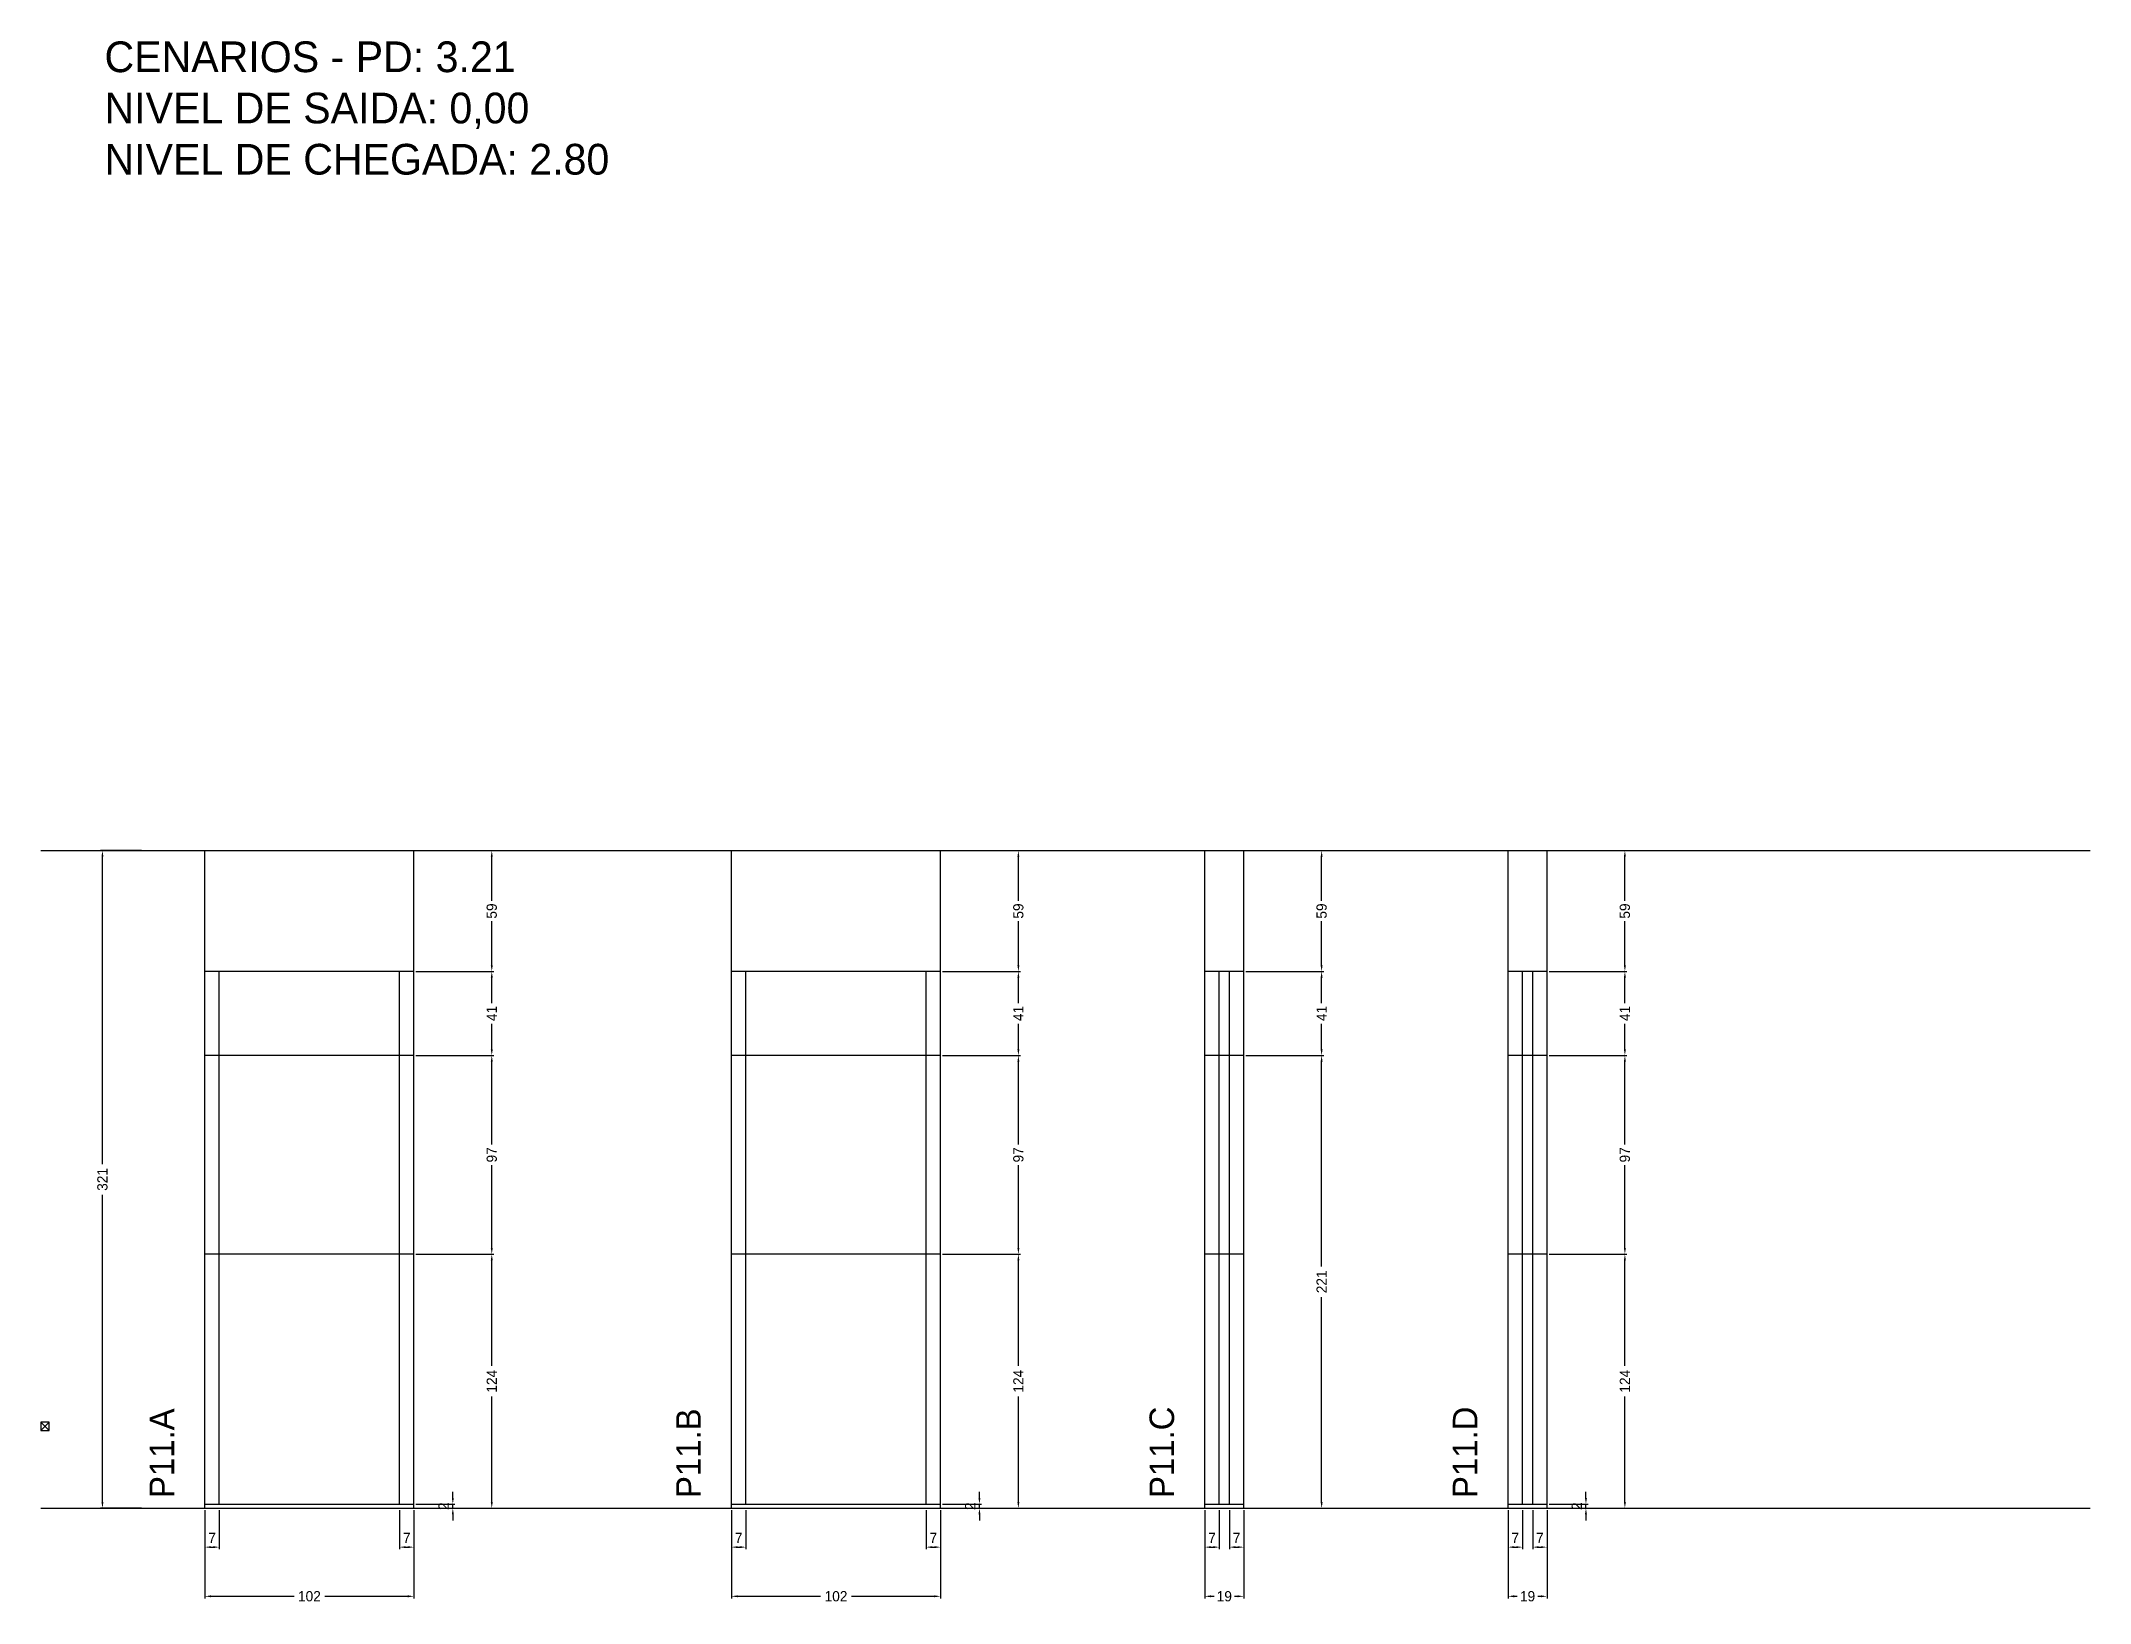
# Model space of a CAD drawing. Header units: centimetres. Extents: x 0 to 1000, y -467 to 295.
import ezdxf

# ---------------------------------------------------------------- set-up
doc = ezdxf.new("R2010")
doc.units = ezdxf.units.CM
doc.linetypes.add('DASHED', pattern=[2, -2])
for name, color, linetype in [('COTA', 241, 'Continuous'), ('NOMENCLATURA', 7, 'Continuous'), ('Nível', 160, 'Continuous'), ('Painéis', 200, 'Continuous'), ('SARR_2.2x7', 40, 'Continuous')]:
    doc.layers.add(name, color=color, linetype=linetype)
doc.dimstyles.new('PAINEL-NOVA', dxfattribs={"dimtxt": 5, "dimasz": 3, "dimexe": 1, "dimexo": 1, "dimgap": 1, "dimtad": 1, "dimcen": 2.5, "dimazin": 3, "dimtfac": 1, "dimtmove": 0, "dimatfit": 3})

# ---------------------------------------------------------------- blocks, each defined once
blk = doc.blocks.new('_CLOSEDFILLED')
at = {"color": 0, "linetype": 'BYBLOCK'}
blk.add_solid([(-1, 0.16), (0, 0), (-1, -0.16)], dxfattribs=at)
blk = doc.blocks.new('*D1')
for p, q in [((49, -100), (29, -100)), ((30, -253), (30, -103)), ((30, -418), (30, -268)), ((49, -421), (29, -421))]:
    blk.add_line(p, q)
at = {"layer": 'Defpoints'}
for p in [(50, -100), (30, -421), (50, -421)]:
    blk.add_point(p, dxfattribs=at)
at = {"layer": 'COTA', "xscale": 3, "yscale": 3}
for p, rotation in [((30, -100), 90), ((30, -421), 270)]:
    blk.add_blockref('_CLOSEDFILLED', p, dxfattribs=dict(at, rotation=rotation))
at = {"layer": 'COTA', "insert": (30, -260.5), "char_height": 5, "attachment_point": 5, "rotation": 90}
blk.add_mtext('321', dxfattribs=at)
blk = doc.blocks.new('MULDURA')
at = {"layer": 'Paineis'}
for p, q in [((0, 0), (4, 4)), ((4, 0), (0, 4))]:
    blk.add_line(p, q, dxfattribs=at)
blk.add_lwpolyline([(0, 0), (4, 0), (4, 4), (0, 4)], close=True, dxfattribs=at)
blk = doc.blocks.new('*D3')
at = {"color": 4}
for p, q in [((183, -297), (221, -297)), ((220, -351.5), (220, -300)), ((220, -418), (220, -366.5)), ((183, -421), (221, -421))]:
    blk.add_line(p, q, dxfattribs=at)
at = {"layer": 'Defpoints'}
for p in [(182, -297), (182, -421), (220, -421)]:
    blk.add_point(p, dxfattribs=at)
at = {"layer": 'COTA', "color": 4, "xscale": 3, "yscale": 3}
for p, rotation in [((220, -297), 90), ((220, -421), 270)]:
    blk.add_blockref('_CLOSEDFILLED', p, dxfattribs=dict(at, rotation=rotation))
at = {"layer": 'COTA', "color": 4, "insert": (220, -359), "char_height": 5, "attachment_point": 5, "rotation": 90}
blk.add_mtext('124', dxfattribs=at)
blk = doc.blocks.new('*D4')
at = {"color": 4}
for p, q in [((183, -200), (221, -200)), ((220, -243.5), (220, -203)), ((220, -294), (220, -253.5)), ((183, -297), (221, -297))]:
    blk.add_line(p, q, dxfattribs=at)
at = {"layer": 'Defpoints'}
for p in [(182, -200), (182, -297), (220, -297)]:
    blk.add_point(p, dxfattribs=at)
at = {"layer": 'COTA', "color": 4, "xscale": 3, "yscale": 3}
for p, rotation in [((220, -200), 90), ((220, -297), 270)]:
    blk.add_blockref('_CLOSEDFILLED', p, dxfattribs=dict(at, rotation=rotation))
at = {"layer": 'COTA', "color": 4, "insert": (220, -248.5), "char_height": 5, "attachment_point": 5, "rotation": 90}
blk.add_mtext('97', dxfattribs=at)
blk = doc.blocks.new('*D5')
at = {"color": 4}
for p, q in [((183, -159), (221, -159)), ((220, -174.5), (220, -162)), ((220, -197), (220, -184.5)), ((183, -200), (221, -200))]:
    blk.add_line(p, q, dxfattribs=at)
at = {"layer": 'Defpoints'}
for p in [(182, -159), (182, -200), (220, -200)]:
    blk.add_point(p, dxfattribs=at)
at = {"layer": 'COTA', "color": 4, "xscale": 3, "yscale": 3}
for p, rotation in [((220, -159), 90), ((220, -200), 270)]:
    blk.add_blockref('_CLOSEDFILLED', p, dxfattribs=dict(at, rotation=rotation))
at = {"layer": 'COTA', "color": 4, "insert": (220, -179.5), "char_height": 5, "attachment_point": 5, "rotation": 90}
blk.add_mtext('41', dxfattribs=at)
blk = doc.blocks.new('*D6')
at = {"color": 4}
for p, q in [((183, -100), (221, -100)), ((220, -124.5), (220, -103)), ((220, -156), (220, -134.5)), ((183, -159), (221, -159))]:
    blk.add_line(p, q, dxfattribs=at)
at = {"layer": 'Defpoints'}
for p in [(182, -100), (182, -159), (220, -159)]:
    blk.add_point(p, dxfattribs=at)
at = {"layer": 'COTA', "color": 4, "xscale": 3, "yscale": 3}
for p, rotation in [((220, -100), 90), ((220, -159), 270)]:
    blk.add_blockref('_CLOSEDFILLED', p, dxfattribs=dict(at, rotation=rotation))
at = {"layer": 'COTA', "color": 4, "insert": (220, -129.5), "char_height": 5, "attachment_point": 5, "rotation": 90}
blk.add_mtext('59', dxfattribs=at)
blk = doc.blocks.new('*D7')
at = {"color": 4}
for p, q in [((80, -422), (80, -441)), ((87, -422), (87, -441)), ((83, -440), (84, -440))]:
    blk.add_line(p, q, dxfattribs=at)
at = {"layer": 'Defpoints'}
for p in [(80, -421), (87, -421), (80, -440)]:
    blk.add_point(p, dxfattribs=at)
at = {"layer": 'COTA', "color": 4, "xscale": 3, "yscale": 3, "rotation": 180}
blk.add_blockref('_CLOSEDFILLED', (80, -440), dxfattribs=at)
at = {"layer": 'COTA', "color": 4, "xscale": 3, "yscale": 3}
blk.add_blockref('_CLOSEDFILLED', (87, -440), dxfattribs=at)
at = {"layer": 'COTA', "color": 4, "insert": (83.5, -435.5), "char_height": 5, "attachment_point": 5}
blk.add_mtext('7', dxfattribs=at)
blk = doc.blocks.new('*D8')
at = {"color": 4}
for p, q in [((175, -422), (175, -441)), ((182, -422), (182, -441)), ((178, -440), (179, -440))]:
    blk.add_line(p, q, dxfattribs=at)
at = {"layer": 'Defpoints'}
for p in [(175, -421), (182, -421), (175, -440)]:
    blk.add_point(p, dxfattribs=at)
at = {"layer": 'COTA', "color": 4, "xscale": 3, "yscale": 3, "rotation": 180}
blk.add_blockref('_CLOSEDFILLED', (175, -440), dxfattribs=at)
at = {"layer": 'COTA', "color": 4, "xscale": 3, "yscale": 3}
blk.add_blockref('_CLOSEDFILLED', (182, -440), dxfattribs=at)
at = {"layer": 'COTA', "color": 4, "insert": (178.5, -435.5), "char_height": 5, "attachment_point": 5}
blk.add_mtext('7', dxfattribs=at)
blk = doc.blocks.new('*D9')
at = {"color": 4}
for p, q in [((80, -422), (80, -465)), ((182, -422), (182, -465)), ((83, -464), (123.5, -464)), ((138.5, -464), (179, -464))]:
    blk.add_line(p, q, dxfattribs=at)
at = {"layer": 'Defpoints'}
for p in [(80, -421), (182, -421), (80, -464)]:
    blk.add_point(p, dxfattribs=at)
at = {"layer": 'COTA', "color": 4, "xscale": 3, "yscale": 3, "rotation": 180}
blk.add_blockref('_CLOSEDFILLED', (80, -464), dxfattribs=at)
at = {"layer": 'COTA', "color": 4, "xscale": 3, "yscale": 3}
blk.add_blockref('_CLOSEDFILLED', (182, -464), dxfattribs=at)
at = {"layer": 'COTA', "color": 4, "insert": (131, -464), "char_height": 5, "attachment_point": 5}
blk.add_mtext('102', dxfattribs=at)
blk = doc.blocks.new('*D11')
at = {"color": 4}
for p, q in [((440, -297), (478, -297)), ((477, -351.5), (477, -300)), ((477, -418), (477, -366.5)), ((440, -421), (478, -421))]:
    blk.add_line(p, q, dxfattribs=at)
at = {"layer": 'Defpoints'}
for p in [(439, -297), (439, -421), (477, -421)]:
    blk.add_point(p, dxfattribs=at)
at = {"layer": 'COTA', "color": 4, "xscale": 3, "yscale": 3}
for p, rotation in [((477, -297), 90), ((477, -421), 270)]:
    blk.add_blockref('_CLOSEDFILLED', p, dxfattribs=dict(at, rotation=rotation))
at = {"layer": 'COTA', "color": 4, "insert": (477, -359), "char_height": 5, "attachment_point": 5, "rotation": 90}
blk.add_mtext('124', dxfattribs=at)
blk = doc.blocks.new('*D12')
at = {"color": 4}
for p, q in [((440, -200), (478, -200)), ((477, -243.5), (477, -203)), ((477, -294), (477, -253.5)), ((440, -297), (478, -297))]:
    blk.add_line(p, q, dxfattribs=at)
at = {"layer": 'Defpoints'}
for p in [(439, -200), (439, -297), (477, -297)]:
    blk.add_point(p, dxfattribs=at)
at = {"layer": 'COTA', "color": 4, "xscale": 3, "yscale": 3}
for p, rotation in [((477, -200), 90), ((477, -297), 270)]:
    blk.add_blockref('_CLOSEDFILLED', p, dxfattribs=dict(at, rotation=rotation))
at = {"layer": 'COTA', "color": 4, "insert": (477, -248.5), "char_height": 5, "attachment_point": 5, "rotation": 90}
blk.add_mtext('97', dxfattribs=at)
blk = doc.blocks.new('*D13')
at = {"color": 4}
for p, q in [((440, -159), (478, -159)), ((477, -174.5), (477, -162)), ((477, -197), (477, -184.5)), ((440, -200), (478, -200))]:
    blk.add_line(p, q, dxfattribs=at)
at = {"layer": 'Defpoints'}
for p in [(439, -159), (439, -200), (477, -200)]:
    blk.add_point(p, dxfattribs=at)
at = {"layer": 'COTA', "color": 4, "xscale": 3, "yscale": 3}
for p, rotation in [((477, -159), 90), ((477, -200), 270)]:
    blk.add_blockref('_CLOSEDFILLED', p, dxfattribs=dict(at, rotation=rotation))
at = {"layer": 'COTA', "color": 4, "insert": (477, -179.5), "char_height": 5, "attachment_point": 5, "rotation": 90}
blk.add_mtext('41', dxfattribs=at)
blk = doc.blocks.new('*D14')
at = {"color": 4}
for p, q in [((440, -100), (478, -100)), ((477, -124.5), (477, -103)), ((477, -156), (477, -134.5)), ((440, -159), (478, -159))]:
    blk.add_line(p, q, dxfattribs=at)
at = {"layer": 'Defpoints'}
for p in [(439, -100), (439, -159), (477, -159)]:
    blk.add_point(p, dxfattribs=at)
at = {"layer": 'COTA', "color": 4, "xscale": 3, "yscale": 3}
for p, rotation in [((477, -100), 90), ((477, -159), 270)]:
    blk.add_blockref('_CLOSEDFILLED', p, dxfattribs=dict(at, rotation=rotation))
at = {"layer": 'COTA', "color": 4, "insert": (477, -129.5), "char_height": 5, "attachment_point": 5, "rotation": 90}
blk.add_mtext('59', dxfattribs=at)
blk = doc.blocks.new('*D15')
at = {"color": 4}
for p, q in [((337, -422), (337, -441)), ((344, -422), (344, -441)), ((340, -440), (341, -440))]:
    blk.add_line(p, q, dxfattribs=at)
at = {"layer": 'Defpoints'}
for p in [(337, -421), (344, -421), (337, -440)]:
    blk.add_point(p, dxfattribs=at)
at = {"layer": 'COTA', "color": 4, "xscale": 3, "yscale": 3, "rotation": 180}
blk.add_blockref('_CLOSEDFILLED', (337, -440), dxfattribs=at)
at = {"layer": 'COTA', "color": 4, "xscale": 3, "yscale": 3}
blk.add_blockref('_CLOSEDFILLED', (344, -440), dxfattribs=at)
at = {"layer": 'COTA', "color": 4, "insert": (340.5, -435.5), "char_height": 5, "attachment_point": 5}
blk.add_mtext('7', dxfattribs=at)
blk = doc.blocks.new('*D16')
at = {"color": 4}
for p, q in [((432, -422), (432, -441)), ((439, -422), (439, -441)), ((435, -440), (436, -440))]:
    blk.add_line(p, q, dxfattribs=at)
at = {"layer": 'Defpoints'}
for p in [(432, -421), (439, -421), (432, -440)]:
    blk.add_point(p, dxfattribs=at)
at = {"layer": 'COTA', "color": 4, "xscale": 3, "yscale": 3, "rotation": 180}
blk.add_blockref('_CLOSEDFILLED', (432, -440), dxfattribs=at)
at = {"layer": 'COTA', "color": 4, "xscale": 3, "yscale": 3}
blk.add_blockref('_CLOSEDFILLED', (439, -440), dxfattribs=at)
at = {"layer": 'COTA', "color": 4, "insert": (435.5, -435.5), "char_height": 5, "attachment_point": 5}
blk.add_mtext('7', dxfattribs=at)
blk = doc.blocks.new('*D17')
at = {"color": 4}
for p, q in [((337, -422), (337, -465)), ((439, -422), (439, -465)), ((340, -464), (380.5, -464)), ((395.5, -464), (436, -464))]:
    blk.add_line(p, q, dxfattribs=at)
at = {"layer": 'Defpoints'}
for p in [(337, -421), (439, -421), (337, -464)]:
    blk.add_point(p, dxfattribs=at)
at = {"layer": 'COTA', "color": 4, "xscale": 3, "yscale": 3, "rotation": 180}
blk.add_blockref('_CLOSEDFILLED', (337, -464), dxfattribs=at)
at = {"layer": 'COTA', "color": 4, "xscale": 3, "yscale": 3}
blk.add_blockref('_CLOSEDFILLED', (439, -464), dxfattribs=at)
at = {"layer": 'COTA', "color": 4, "insert": (388, -464), "char_height": 5, "attachment_point": 5}
blk.add_mtext('102', dxfattribs=at)
blk = doc.blocks.new('*D18')
at = {"color": 4}
for p, q in [((588, -200), (626, -200)), ((625, -303), (625, -203)), ((625, -418), (625, -318)), ((588, -421), (626, -421))]:
    blk.add_line(p, q, dxfattribs=at)
at = {"layer": 'Defpoints'}
for p in [(587, -200), (587, -421), (625, -421)]:
    blk.add_point(p, dxfattribs=at)
at = {"layer": 'COTA', "color": 4, "xscale": 3, "yscale": 3}
for p, rotation in [((625, -200), 90), ((625, -421), 270)]:
    blk.add_blockref('_CLOSEDFILLED', p, dxfattribs=dict(at, rotation=rotation))
at = {"layer": 'COTA', "color": 4, "insert": (625, -310.5), "char_height": 5, "attachment_point": 5, "rotation": 90}
blk.add_mtext('221', dxfattribs=at)
blk = doc.blocks.new('*D19')
at = {"color": 4}
for p, q in [((588, -159), (626, -159)), ((625, -174.5), (625, -162)), ((625, -197), (625, -184.5)), ((588, -200), (626, -200))]:
    blk.add_line(p, q, dxfattribs=at)
at = {"layer": 'Defpoints'}
for p in [(587, -159), (587, -200), (625, -200)]:
    blk.add_point(p, dxfattribs=at)
at = {"layer": 'COTA', "color": 4, "xscale": 3, "yscale": 3}
for p, rotation in [((625, -159), 90), ((625, -200), 270)]:
    blk.add_blockref('_CLOSEDFILLED', p, dxfattribs=dict(at, rotation=rotation))
at = {"layer": 'COTA', "color": 4, "insert": (625, -179.5), "char_height": 5, "attachment_point": 5, "rotation": 90}
blk.add_mtext('41', dxfattribs=at)
blk = doc.blocks.new('*D20')
at = {"color": 4}
for p, q in [((588, -100), (626, -100)), ((625, -124.5), (625, -103)), ((625, -156), (625, -134.5)), ((588, -159), (626, -159))]:
    blk.add_line(p, q, dxfattribs=at)
at = {"layer": 'Defpoints'}
for p in [(587, -100), (587, -159), (625, -159)]:
    blk.add_point(p, dxfattribs=at)
at = {"layer": 'COTA', "color": 4, "xscale": 3, "yscale": 3}
for p, rotation in [((625, -100), 90), ((625, -159), 270)]:
    blk.add_blockref('_CLOSEDFILLED', p, dxfattribs=dict(at, rotation=rotation))
at = {"layer": 'COTA', "color": 4, "insert": (625, -129.5), "char_height": 5, "attachment_point": 5, "rotation": 90}
blk.add_mtext('59', dxfattribs=at)
blk = doc.blocks.new('*D21')
at = {"color": 4}
for p, q in [((568, -422), (568, -441)), ((575, -422), (575, -441)), ((571, -440), (572, -440))]:
    blk.add_line(p, q, dxfattribs=at)
at = {"layer": 'Defpoints'}
for p in [(568, -421), (575, -421), (568, -440)]:
    blk.add_point(p, dxfattribs=at)
at = {"layer": 'COTA', "color": 4, "xscale": 3, "yscale": 3, "rotation": 180}
blk.add_blockref('_CLOSEDFILLED', (568, -440), dxfattribs=at)
at = {"layer": 'COTA', "color": 4, "xscale": 3, "yscale": 3}
blk.add_blockref('_CLOSEDFILLED', (575, -440), dxfattribs=at)
at = {"layer": 'COTA', "color": 4, "insert": (571.5, -435.5), "char_height": 5, "attachment_point": 5}
blk.add_mtext('7', dxfattribs=at)
blk = doc.blocks.new('*D22')
at = {"color": 4}
for p, q in [((580, -422), (580, -441)), ((587, -422), (587, -441)), ((583, -440), (584, -440))]:
    blk.add_line(p, q, dxfattribs=at)
at = {"layer": 'Defpoints'}
for p in [(580, -421), (587, -421), (580, -440)]:
    blk.add_point(p, dxfattribs=at)
at = {"layer": 'COTA', "color": 4, "xscale": 3, "yscale": 3, "rotation": 180}
blk.add_blockref('_CLOSEDFILLED', (580, -440), dxfattribs=at)
at = {"layer": 'COTA', "color": 4, "xscale": 3, "yscale": 3}
blk.add_blockref('_CLOSEDFILLED', (587, -440), dxfattribs=at)
at = {"layer": 'COTA', "color": 4, "insert": (583.5, -435.5), "char_height": 5, "attachment_point": 5}
blk.add_mtext('7', dxfattribs=at)
blk = doc.blocks.new('*D23')
at = {"color": 4}
for p, q in [((568, -422), (568, -465)), ((587, -422), (587, -465)), ((571, -464), (572.5, -464)), ((582.5, -464), (584, -464))]:
    blk.add_line(p, q, dxfattribs=at)
at = {"layer": 'Defpoints'}
for p in [(568, -421), (587, -421), (568, -464)]:
    blk.add_point(p, dxfattribs=at)
at = {"layer": 'COTA', "color": 4, "xscale": 3, "yscale": 3, "rotation": 180}
blk.add_blockref('_CLOSEDFILLED', (568, -464), dxfattribs=at)
at = {"layer": 'COTA', "color": 4, "xscale": 3, "yscale": 3}
blk.add_blockref('_CLOSEDFILLED', (587, -464), dxfattribs=at)
at = {"layer": 'COTA', "color": 4, "insert": (577.5, -464), "char_height": 5, "attachment_point": 5}
blk.add_mtext('19', dxfattribs=at)
blk = doc.blocks.new('*D25')
at = {"color": 4}
for p, q in [((736, -297), (774, -297)), ((773, -351.5), (773, -300)), ((773, -418), (773, -366.5)), ((736, -421), (774, -421))]:
    blk.add_line(p, q, dxfattribs=at)
at = {"layer": 'Defpoints'}
for p in [(735, -297), (735, -421), (773, -421)]:
    blk.add_point(p, dxfattribs=at)
at = {"layer": 'COTA', "color": 4, "xscale": 3, "yscale": 3}
for p, rotation in [((773, -297), 90), ((773, -421), 270)]:
    blk.add_blockref('_CLOSEDFILLED', p, dxfattribs=dict(at, rotation=rotation))
at = {"layer": 'COTA', "color": 4, "insert": (773, -359), "char_height": 5, "attachment_point": 5, "rotation": 90}
blk.add_mtext('124', dxfattribs=at)
blk = doc.blocks.new('*D26')
at = {"color": 4}
for p, q in [((736, -200), (774, -200)), ((773, -243.5), (773, -203)), ((773, -294), (773, -253.5)), ((736, -297), (774, -297))]:
    blk.add_line(p, q, dxfattribs=at)
at = {"layer": 'Defpoints'}
for p in [(735, -200), (735, -297), (773, -297)]:
    blk.add_point(p, dxfattribs=at)
at = {"layer": 'COTA', "color": 4, "xscale": 3, "yscale": 3}
for p, rotation in [((773, -200), 90), ((773, -297), 270)]:
    blk.add_blockref('_CLOSEDFILLED', p, dxfattribs=dict(at, rotation=rotation))
at = {"layer": 'COTA', "color": 4, "insert": (773, -248.5), "char_height": 5, "attachment_point": 5, "rotation": 90}
blk.add_mtext('97', dxfattribs=at)
blk = doc.blocks.new('*D27')
at = {"color": 4}
for p, q in [((736, -159), (774, -159)), ((773, -174.5), (773, -162)), ((773, -197), (773, -184.5)), ((736, -200), (774, -200))]:
    blk.add_line(p, q, dxfattribs=at)
at = {"layer": 'Defpoints'}
for p in [(735, -159), (735, -200), (773, -200)]:
    blk.add_point(p, dxfattribs=at)
at = {"layer": 'COTA', "color": 4, "xscale": 3, "yscale": 3}
for p, rotation in [((773, -159), 90), ((773, -200), 270)]:
    blk.add_blockref('_CLOSEDFILLED', p, dxfattribs=dict(at, rotation=rotation))
at = {"layer": 'COTA', "color": 4, "insert": (773, -179.5), "char_height": 5, "attachment_point": 5, "rotation": 90}
blk.add_mtext('41', dxfattribs=at)
blk = doc.blocks.new('*D28')
at = {"color": 4}
for p, q in [((736, -100), (774, -100)), ((773, -124.5), (773, -103)), ((773, -156), (773, -134.5)), ((736, -159), (774, -159))]:
    blk.add_line(p, q, dxfattribs=at)
at = {"layer": 'Defpoints'}
for p in [(735, -100), (735, -159), (773, -159)]:
    blk.add_point(p, dxfattribs=at)
at = {"layer": 'COTA', "color": 4, "xscale": 3, "yscale": 3}
for p, rotation in [((773, -100), 90), ((773, -159), 270)]:
    blk.add_blockref('_CLOSEDFILLED', p, dxfattribs=dict(at, rotation=rotation))
at = {"layer": 'COTA', "color": 4, "insert": (773, -129.5), "char_height": 5, "attachment_point": 5, "rotation": 90}
blk.add_mtext('59', dxfattribs=at)
blk = doc.blocks.new('*D29')
at = {"color": 4}
for p, q in [((716, -422), (716, -441)), ((723, -422), (723, -441)), ((719, -440), (720, -440))]:
    blk.add_line(p, q, dxfattribs=at)
at = {"layer": 'Defpoints'}
for p in [(716, -421), (723, -421), (716, -440)]:
    blk.add_point(p, dxfattribs=at)
at = {"layer": 'COTA', "color": 4, "xscale": 3, "yscale": 3, "rotation": 180}
blk.add_blockref('_CLOSEDFILLED', (716, -440), dxfattribs=at)
at = {"layer": 'COTA', "color": 4, "xscale": 3, "yscale": 3}
blk.add_blockref('_CLOSEDFILLED', (723, -440), dxfattribs=at)
at = {"layer": 'COTA', "color": 4, "insert": (719.5, -435.5), "char_height": 5, "attachment_point": 5}
blk.add_mtext('7', dxfattribs=at)
blk = doc.blocks.new('*D30')
at = {"color": 4}
for p, q in [((728, -422), (728, -441)), ((735, -422), (735, -441)), ((731, -440), (732, -440))]:
    blk.add_line(p, q, dxfattribs=at)
at = {"layer": 'Defpoints'}
for p in [(728, -421), (735, -421), (728, -440)]:
    blk.add_point(p, dxfattribs=at)
at = {"layer": 'COTA', "color": 4, "xscale": 3, "yscale": 3, "rotation": 180}
blk.add_blockref('_CLOSEDFILLED', (728, -440), dxfattribs=at)
at = {"layer": 'COTA', "color": 4, "xscale": 3, "yscale": 3}
blk.add_blockref('_CLOSEDFILLED', (735, -440), dxfattribs=at)
at = {"layer": 'COTA', "color": 4, "insert": (731.5, -435.5), "char_height": 5, "attachment_point": 5}
blk.add_mtext('7', dxfattribs=at)
blk = doc.blocks.new('*D31')
at = {"color": 4}
for p, q in [((716, -422), (716, -465)), ((735, -422), (735, -465)), ((719, -464), (720.5, -464)), ((730.5, -464), (732, -464))]:
    blk.add_line(p, q, dxfattribs=at)
at = {"layer": 'Defpoints'}
for p in [(716, -421), (735, -421), (716, -464)]:
    blk.add_point(p, dxfattribs=at)
at = {"layer": 'COTA', "color": 4, "xscale": 3, "yscale": 3, "rotation": 180}
blk.add_blockref('_CLOSEDFILLED', (716, -464), dxfattribs=at)
at = {"layer": 'COTA', "color": 4, "xscale": 3, "yscale": 3}
blk.add_blockref('_CLOSEDFILLED', (735, -464), dxfattribs=at)
at = {"layer": 'COTA', "color": 4, "insert": (725.5, -464), "char_height": 5, "attachment_point": 5}
blk.add_mtext('19', dxfattribs=at)

msp = doc.modelspace()

# ---------------------------------------------------------------- linework, layer by layer
at = {"layer": 'COTA'}
for p, q in [((80, -159), (80, -100)), ((80, -100), (182, -100)), ((182, -159), (182, -100)), ((337, -159), (337, -100)), ((337, -100), (439, -100)), ((439, -159), (439, -100)), ((568, -159), (568, -100)), ((568, -100), (587, -100)), ((587, -159), (587, -100)), ((716, -159), (716, -100)), ((716, -100), (735, -100)), ((735, -159), (735, -100))]:
    msp.add_line(p, q, dxfattribs=at)
at = {"layer": 'Nível', "linetype": 'DASHED'}
for points in [[(0, -100), (1000, -100)], [(0, -421), (1000, -421)]]:
    msp.add_lwpolyline(points, dxfattribs=at)
at = {"layer": 'Painéis'}
for p, q in [((80, -421), (80, -159)), ((182, -159), (80, -159)), ((182, -421), (182, -159)), ((337, -421), (337, -159)), ((439, -159), (337, -159)), ((439, -421), (439, -159)), ((568, -421), (568, -159)), ((587, -159), (568, -159)), ((587, -421), (587, -159)), ((716, -421), (716, -159)), ((735, -159), (716, -159)), ((735, -421), (735, -159)), ((182, -200), (80, -200)), ((439, -200), (337, -200)), ((587, -200), (568, -200)), ((735, -200), (716, -200)), ((182, -297), (80, -297)), ((439, -297), (337, -297)), ((587, -297), (568, -297)), ((735, -297), (716, -297)), ((80, -419), (182, -419)), ((337, -419), (439, -419)), ((568, -419), (587, -419)), ((716, -419), (735, -419))]:
    msp.add_line(p, q, dxfattribs=at)
at = {"layer": 'SARR_2.2x7'}
for points in [[(87, -200), (87, -159)], [(175, -200), (175, -159)], [(344, -200), (344, -159)], [(432, -200), (432, -159)], [(575, -200), (575, -159)], [(580, -200), (580, -159)], [(723, -419), (723, -159)], [(728, -419), (728, -159)], [(87, -297), (87, -200)], [(175, -297), (175, -200)], [(344, -297), (344, -200)], [(432, -297), (432, -200)], [(575, -419), (575, -200)], [(580, -419), (580, -200)], [(87, -419), (87, -297)], [(175, -419), (175, -297)], [(344, -419), (344, -297)], [(432, -419), (432, -297)]]:
    msp.add_lwpolyline(points, dxfattribs=at)

# ---------------------------------------------------------------- block references
at = {"layer": 'COTA'}
msp.add_blockref('MULDURA', (0, -383), dxfattribs=at)

# ---------------------------------------------------------------- texts
at = {"layer": 'NOMENCLATURA'}
for s, p in [('CENARIOS - PD: 3.21', (31, 280)), ('NIVEL DE SAIDA: 0,00', (31, 255)), ('NIVEL DE CHEGADA: 2.80', (31, 230))]:
    msp.add_text(s, height=15, dxfattribs=at).set_placement(p)
for s, p in [('P11.A', (65, -416)), ('P11.B', (322, -416)), ('P11.C', (553, -416)), ('P11.D', (701, -416))]:
    msp.add_text(s, height=12, rotation=90, dxfattribs=at).set_placement(p)

# ---------------------------------------------------------------- dimensions: what is measured, and where the dimension line sits
at = {"layer": 'COTA'}
dim = msp.add_linear_dim(base=(30, -421), p1=(50, -421), p2=(50, -100), angle=90, dimstyle='PAINEL-NOVA', dxfattribs=at)
dim.commit()
dim.dimension.update_dxf_attribs({"geometry": '*D1', "text_midpoint": (30, -260.5)})
at = {"layer": 'COTA', "color": 4}
for base, p1, p2, picture, middle in [((220, -159), (182, -159), (182, -100), '*D6', (220, -129.5)), ((477, -159), (439, -159), (439, -100), '*D14', (477, -129.5)), ((625, -159), (587, -159), (587, -100), '*D20', (625, -129.5)), ((773, -159), (735, -159), (735, -100), '*D28', (773, -129.5)), ((220, -200), (182, -200), (182, -159), '*D5', (220, -179.5)), ((477, -200), (439, -200), (439, -159), '*D13', (477, -179.5)), ((625, -200), (587, -200), (587, -159), '*D19', (625, -179.5)), ((773, -200), (735, -200), (735, -159), '*D27', (773, -179.5)), ((220, -297), (182, -297), (182, -200), '*D4', (220, -248.5)), ((477, -297), (439, -297), (439, -200), '*D12', (477, -248.5)), ((625, -421), (587, -421), (587, -200), '*D18', (625, -310.5)), ((773, -297), (735, -297), (735, -200), '*D26', (773, -248.5)), ((220, -421), (182, -421), (182, -297), '*D3', (220, -359)), ((477, -421), (439, -421), (439, -297), '*D11', (477, -359)), ((773, -421), (735, -421), (735, -297), '*D25', (773, -359))]:
    dim = msp.add_linear_dim(base=base, p1=p1, p2=p2, angle=90, dimstyle='PAINEL-NOVA', dxfattribs=at)
    dim.commit()
    dim.dimension.update_dxf_attribs({"geometry": picture, "text_midpoint": middle})
for base, p1, p2 in [((201, -421), (182, -421), (182, -419)), ((458, -421), (439, -421), (439, -419)), ((754, -421), (735, -421), (735, -419))]:
    msp.add_linear_dim(base=base, p1=p1, p2=p2, angle=90, dimstyle='PAINEL-NOVA', dxfattribs=at).render()
for base, p1, p2, picture, middle in [((80, -440), (80, -421), (87, -421), '*D7', (83.5, -435.5)), ((80, -464), (80, -421), (182, -421), '*D9', (131, -464)), ((175, -440), (175, -421), (182, -421), '*D8', (178.5, -435.5)), ((337, -440), (337, -421), (344, -421), '*D15', (340.5, -435.5)), ((337, -464), (337, -421), (439, -421), '*D17', (388, -464)), ((432, -440), (432, -421), (439, -421), '*D16', (435.5, -435.5)), ((568, -440), (568, -421), (575, -421), '*D21', (571.5, -435.5)), ((568, -464), (568, -421), (587, -421), '*D23', (577.5, -464)), ((580, -440), (580, -421), (587, -421), '*D22', (583.5, -435.5)), ((716, -440), (716, -421), (723, -421), '*D29', (719.5, -435.5)), ((716, -464), (716, -421), (735, -421), '*D31', (725.5, -464)), ((728, -440), (728, -421), (735, -421), '*D30', (731.5, -435.5))]:
    dim = msp.add_linear_dim(base=base, p1=p1, p2=p2, dimstyle='PAINEL-NOVA', dxfattribs=at)
    dim.commit()
    dim.dimension.update_dxf_attribs({"geometry": picture, "text_midpoint": middle})

doc.saveas('drawing.dxf')
